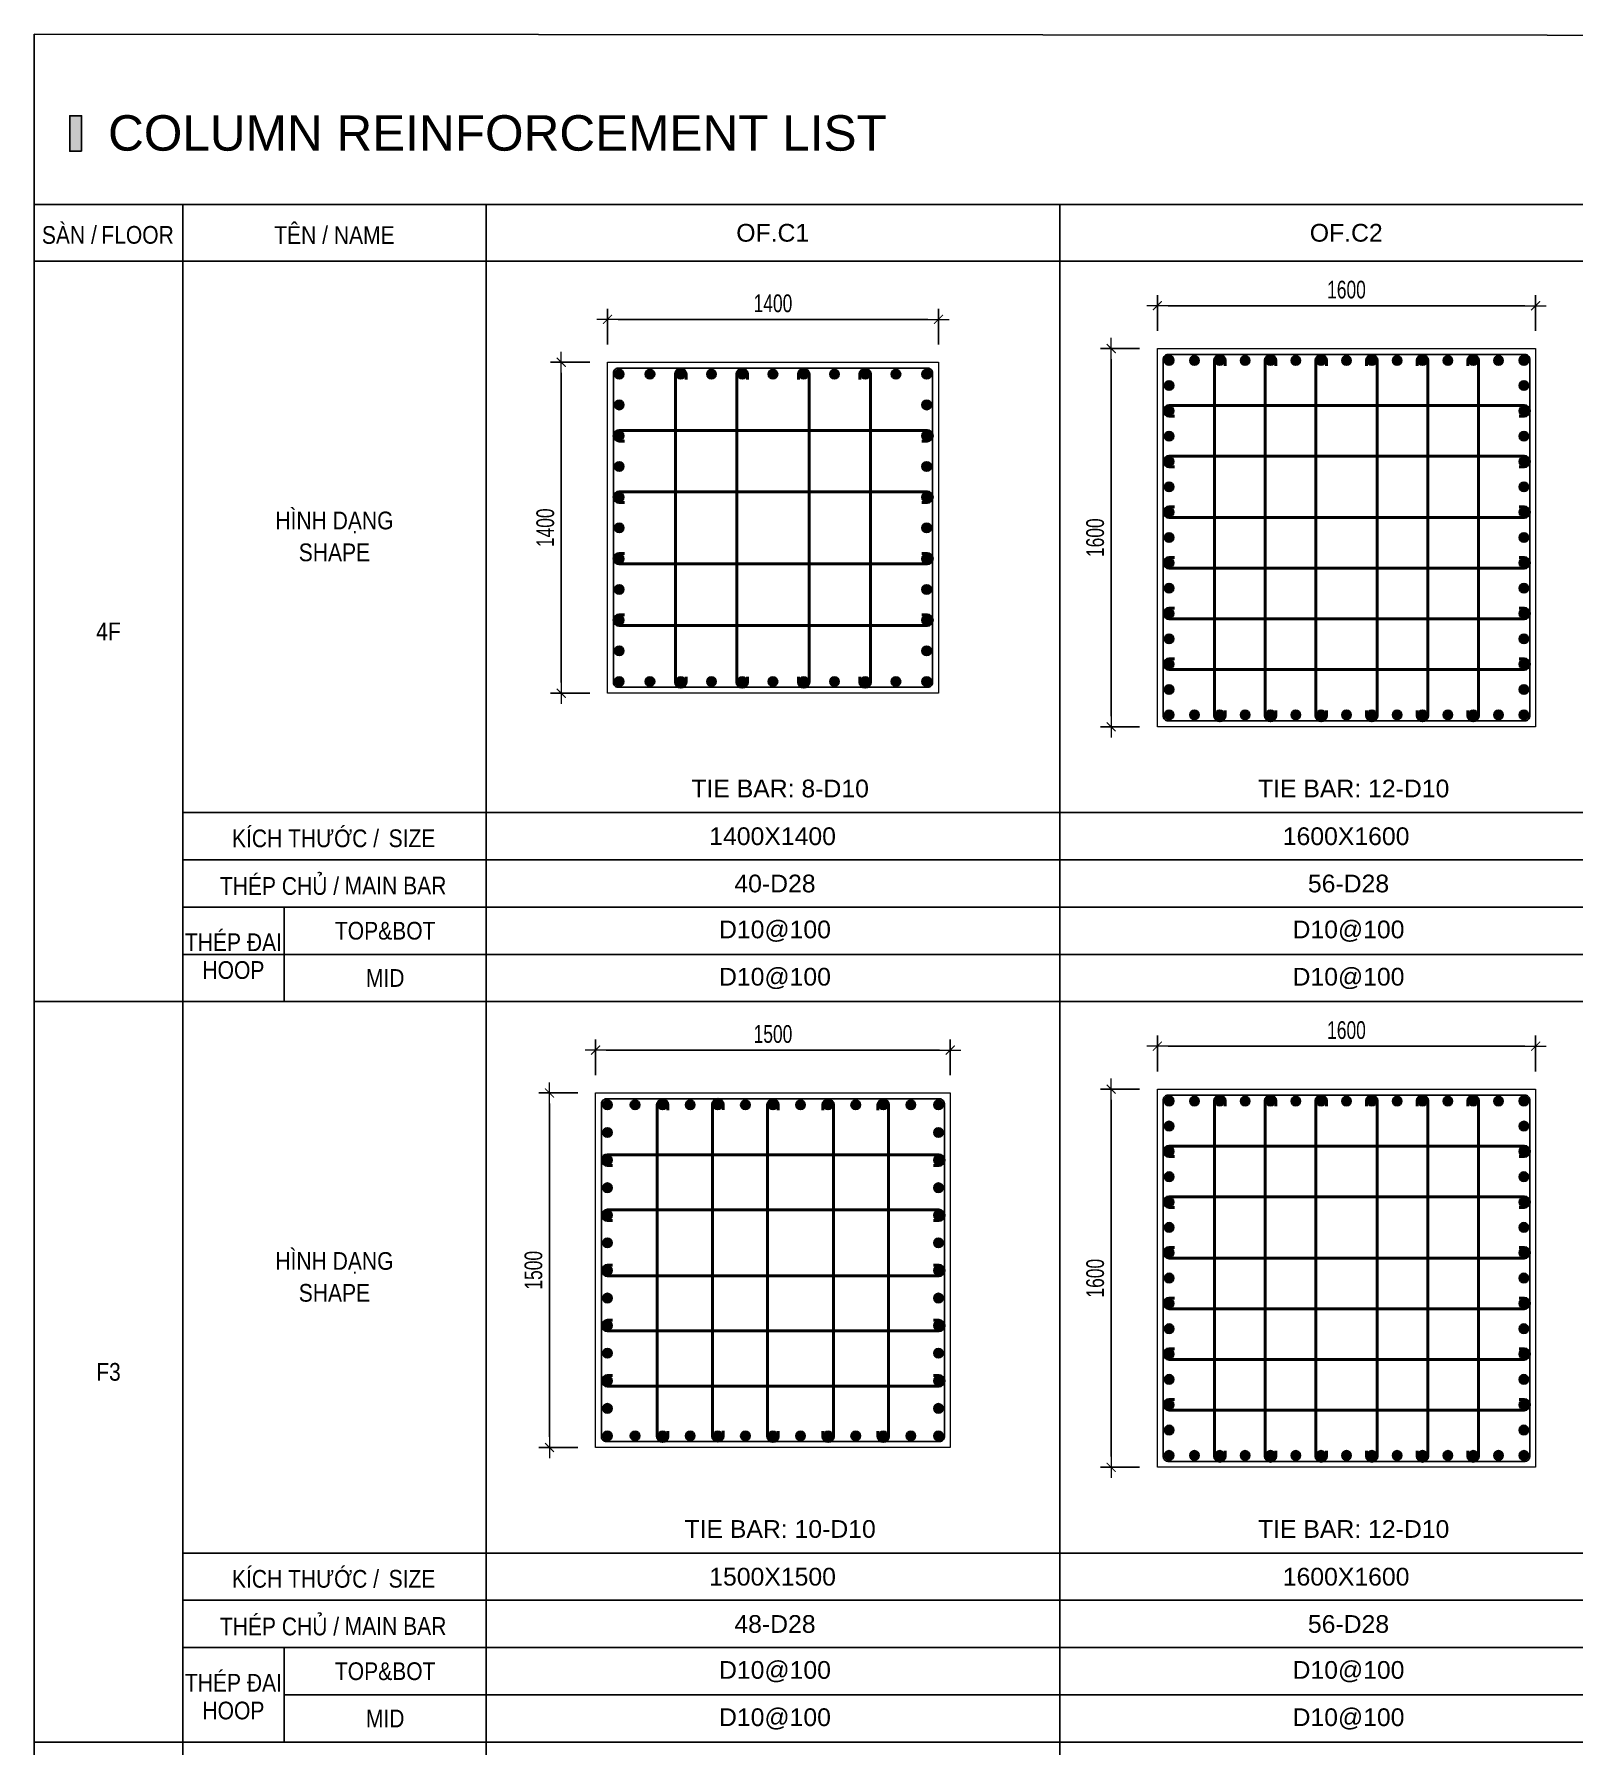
# Model space of a CAD drawing. Header units: millimetres. Extents: x 49323 to 406889, y -6102 to 181761.
# Drawn here: x 303919 to 310431, y 77373 to 84614 of the extents above; entities that cross this region are included whole.
import ezdxf
from ezdxf.enums import TextEntityAlignment as Align

# ---------------------------------------------------------------- set-up
doc = ezdxf.new("R2010")
doc.units = ezdxf.units.MM
doc.linetypes.add('CENTER2', pattern=[1.125, 0.75, -0.125, 0.125, -0.125])
doc.layers.get('Defpoints').update_dxf_attribs({"color": 151, "lineweight": 9})
for name, color, linetype in [('2', 2, 'Continuous'), ('A-ANNO-LEAD', 4, 'Continuous'), ('CEN', 1, 'CENTER2'), ('STL', 3, 'Continuous'), ('TIT1', 3, 'Continuous'), ('TXT', 3, 'Continuous')]:
    doc.layers.add(name, color=color, linetype=linetype)
for name, color, linetype, lineweight in [('NDC_S_CONTINUOUS', 3, 'Continuous', 20), ('NDC_S_DIM', 1, 'Continuous', 15), ('NDC_S_STIRRUP', 4, 'Continuous', 40), ('NDC_S_VN TEXT', 7, 'Continuous', 20)]:
    doc.layers.add(name, color=color, linetype=linetype, lineweight=lineweight)
doc.styles.add('ARIAL', font='arial.ttf', dxfattribs={"width": 0.8})
doc.styles.add('NDC_ARIAL', font='arial.ttf', dxfattribs={"width": 0.85})
doc.styles.add('NDC_DIM', font='', dxfattribs={"width": 0.75})
doc.styles.get('NDC_DIM').set_extended_font_data('Dotum')
doc.dimstyles.new('NDC_dim_30', dxfattribs={"dimscale": 30, "dimtxt": 2.5, "dimasz": 1.5, "dimexe": 1.5, "dimexo": 2.5, "dimgap": 1, "dimtad": 1, "dimdec": 0, "dimzin": 0, "dimdsep": 46, "dimtxsty": 'NDC_DIM', "dimblk": 'DIMMARK', "dimcen": 0.09, "dimdle": 1.2, "dimclrd": 1, "dimclre": 1, "dimclrt": 3, "dimadec": 0, "dimazin": 0, "dimtfac": 1, "dimtdec": 0, "dimtix": 1, "dimtofl": 0, "dimtmove": 0, "dimatfit": 3, "dimfxl": 8, "dimfxlon": 1, "dimtolj": 1, "dimtzin": 0, "dimarcsym": 0})

# ---------------------------------------------------------------- blocks, each defined once
blk = doc.blocks.new('DIMMARK')
at = {"layer": 'NDC_S_DIM', "color": 1}
blk.add_line((-1.5, 0), (1, 0), dxfattribs=at)
at = {"layer": 'NDC_S_DIM', "color": 2, "const_width": 0.1}
blk.add_lwpolyline([(-0.42, -0.42), (0.42, 0.42)], dxfattribs=at)
blk = doc.blocks.new('*D677')
at = {"layer": 'Defpoints', "color": 0, "ltscale": 40, "transparency": 16777216}
for p in [(307744, 83407.6), (306344, 83226), (307744, 83226)]:
    blk.add_point(p, dxfattribs=at)
at = {"layer": 'NDC_S_DIM', "color": 1, "lineweight": -2, "ltscale": 40, "transparency": 16777216}
for p, q in [((306344, 83301), (306344, 83452.6)), ((307744, 83301), (307744, 83452.6)), ((306389, 83407.6), (307699, 83407.6))]:
    blk.add_line(p, q, dxfattribs=at)
at = {"layer": 'NDC_S_DIM', "color": 1, "lineweight": -2, "ltscale": 40, "transparency": 16777216, "xscale": 45, "yscale": 45, "zscale": 45, "rotation": 180}
blk.add_blockref('DIMMARK', (306344, 83407.6), dxfattribs=at)
at = {"layer": 'NDC_S_DIM', "color": 1, "lineweight": -2, "ltscale": 40, "transparency": 16777216, "xscale": 45, "yscale": 45, "zscale": 45}
blk.add_blockref('DIMMARK', (307744, 83407.6), dxfattribs=at)
at = {"layer": 'NDC_S_DIM', "color": 3, "ltscale": 40, "transparency": 16777216, "insert": (307044, 83475.2), "char_height": 75, "attachment_point": 5, "style": 'NDC_DIM'}
blk.add_mtext('\\A1;1400', dxfattribs=at)
blk = doc.blocks.new('*D678')
at = {"layer": 'Defpoints', "color": 0, "ltscale": 40, "transparency": 16777216}
for p in [(306344, 83226), (306148.6, 81826), (306344, 81826)]:
    blk.add_point(p, dxfattribs=at)
at = {"layer": 'NDC_S_DIM', "color": 1, "lineweight": -2, "ltscale": 40, "transparency": 16777216}
for p, q in [((306269, 83226), (306103.6, 83226)), ((306148.6, 83181), (306148.6, 81871)), ((306269, 81826), (306103.6, 81826))]:
    blk.add_line(p, q, dxfattribs=at)
at = {"layer": 'NDC_S_DIM', "color": 1, "lineweight": -2, "ltscale": 40, "transparency": 16777216, "xscale": 45, "yscale": 45, "zscale": 45}
for p, rotation in [((306148.6, 83226), 90), ((306148.6, 81826), 270)]:
    blk.add_blockref('DIMMARK', p, dxfattribs=dict(at, rotation=rotation))
at = {"layer": 'NDC_S_DIM', "color": 3, "ltscale": 40, "transparency": 16777216, "insert": (306081.1, 82526), "char_height": 75, "attachment_point": 5, "rotation": 90, "style": 'NDC_DIM'}
blk.add_mtext('\\A1;1400', dxfattribs=at)
blk = doc.blocks.new('8')
at = {"layer": '2'}
blk.add_hatch(color=256, dxfattribs=at).paths.add_polyline_path([(20, 0, 0.386127), (1.9, 19.9), (-1.9, 19.9, 0.386127), (-20, 0, 1)])
blk.add_circle((0, 0), 20, dxfattribs=at)
blk = doc.blocks.new('5')
at = {"layer": 'CEN', "rotation": 180}
blk.add_blockref('8', (0, 0), dxfattribs=at)
blk = doc.blocks.new('*U679')
at = {"layer": 'STL', "xscale": -1, "rotation": 270}
blk.add_blockref('5', (0, 0), dxfattribs=at)
blk = doc.blocks.new('*U680')
at = {"layer": 'NDC_S_DIM', "color": 0, "linetype": 'ByBlock', "lineweight": -2, "transparency": 16777216}
for p in [(306343.8, 79984.3), (306473.8, 79984.3), (306603.8, 79984.3), (306733.9, 79984.3), (306863.9, 79984.3), (306994, 79984.3), (307124, 79984.3), (307254.1, 79984.3), (307384.1, 79984.3), (307514.2, 79984.3), (307644.2, 79984.3)]:
    blk.add_blockref('*U679', p, dxfattribs=at)
blk = doc.blocks.new('*U681')
at = {"layer": 'STL', "xscale": -1, "rotation": 270}
blk.add_blockref('5', (0, 0), dxfattribs=at)
blk = doc.blocks.new('*U682')
at = {"layer": 'NDC_S_DIM', "color": 0, "linetype": 'ByBlock', "lineweight": -2, "transparency": 16777216}
for p in [(306343.8, 79984.3), (306473.8, 79984.3), (306603.8, 79984.3), (306733.9, 79984.3), (306863.9, 79984.3), (306994, 79984.3), (307124, 79984.3), (307254.1, 79984.3), (307384.1, 79984.3), (307514.2, 79984.3), (307644.2, 79984.3)]:
    blk.add_blockref('*U681', p, dxfattribs=at)
blk = doc.blocks.new('*U683')
at = {"layer": 'STL', "xscale": -1, "rotation": 270}
blk.add_blockref('5', (0, 0), dxfattribs=at)
blk = doc.blocks.new('*U684')
at = {"layer": 'NDC_S_DIM', "color": 0, "linetype": 'ByBlock', "lineweight": -2, "transparency": 16777216}
for p in [(306343.8, 79984.3), (306473.8, 79984.3), (306603.8, 79984.3), (306733.9, 79984.3), (306863.9, 79984.3), (306994, 79984.3), (307124, 79984.3), (307254.1, 79984.3), (307384.1, 79984.3), (307514.2, 79984.3), (307644.2, 79984.3)]:
    blk.add_blockref('*U683', p, dxfattribs=at)
blk = doc.blocks.new('*U685')
at = {"layer": 'STL', "xscale": -1, "rotation": 270}
blk.add_blockref('5', (0, 0), dxfattribs=at)
blk = doc.blocks.new('*U686')
at = {"layer": 'NDC_S_DIM', "color": 0, "linetype": 'ByBlock', "lineweight": -2, "transparency": 16777216}
for p in [(306343.8, 79984.3), (306473.8, 79984.3), (306603.8, 79984.3), (306733.9, 79984.3), (306863.9, 79984.3), (306994, 79984.3), (307124, 79984.3), (307254.1, 79984.3), (307384.1, 79984.3), (307514.2, 79984.3), (307644.2, 79984.3)]:
    blk.add_blockref('*U685', p, dxfattribs=at)
blk = doc.blocks.new('*D742')
at = {"layer": 'Defpoints', "color": 0, "ltscale": 40, "transparency": 16777216}
for p in [(310270.1, 80332.8), (308670.1, 80151.2), (310270.1, 80151.2)]:
    blk.add_point(p, dxfattribs=at)
at = {"layer": 'NDC_S_DIM', "color": 1, "lineweight": -2, "ltscale": 40, "transparency": 16777216}
for p, q in [((308670.1, 80226.2), (308670.1, 80377.8)), ((310270.1, 80226.2), (310270.1, 80377.8)), ((308715.1, 80332.8), (310225.1, 80332.8))]:
    blk.add_line(p, q, dxfattribs=at)
at = {"layer": 'NDC_S_DIM', "color": 1, "lineweight": -2, "ltscale": 40, "transparency": 16777216, "xscale": 45, "yscale": 45, "zscale": 45, "rotation": 180}
blk.add_blockref('DIMMARK', (308670.1, 80332.8), dxfattribs=at)
at = {"layer": 'NDC_S_DIM', "color": 1, "lineweight": -2, "ltscale": 40, "transparency": 16777216, "xscale": 45, "yscale": 45, "zscale": 45}
blk.add_blockref('DIMMARK', (310270.1, 80332.8), dxfattribs=at)
at = {"layer": 'NDC_S_DIM', "color": 3, "ltscale": 40, "transparency": 16777216, "insert": (309470.1, 80400.4), "char_height": 75, "attachment_point": 5, "style": 'NDC_DIM'}
blk.add_mtext('\\A1;1600', dxfattribs=at)
blk = doc.blocks.new('*D743')
at = {"layer": 'Defpoints', "color": 0, "ltscale": 40, "transparency": 16777216}
for p in [(308670.1, 80151.2), (308474.7, 78551.2), (308670.1, 78551.2)]:
    blk.add_point(p, dxfattribs=at)
at = {"layer": 'NDC_S_DIM', "color": 1, "lineweight": -2, "ltscale": 40, "transparency": 16777216}
for p, q in [((308595.1, 80151.2), (308429.7, 80151.2)), ((308474.7, 80106.2), (308474.7, 78596.2)), ((308595.1, 78551.2), (308429.7, 78551.2))]:
    blk.add_line(p, q, dxfattribs=at)
at = {"layer": 'NDC_S_DIM', "color": 1, "lineweight": -2, "ltscale": 40, "transparency": 16777216, "xscale": 45, "yscale": 45, "zscale": 45}
for p, rotation in [((308474.7, 80151.2), 90), ((308474.7, 78551.2), 270)]:
    blk.add_blockref('DIMMARK', p, dxfattribs=dict(at, rotation=rotation))
at = {"layer": 'NDC_S_DIM', "color": 3, "ltscale": 40, "transparency": 16777216, "insert": (308407.2, 79351.2), "char_height": 75, "attachment_point": 5, "rotation": 90, "style": 'NDC_DIM'}
blk.add_mtext('\\A1;1600', dxfattribs=at)
blk = doc.blocks.new('*D752')
at = {"layer": 'Defpoints', "color": 0, "ltscale": 40, "transparency": 16777216}
for p in [(307794, 80316.3), (306294, 80134.8), (307794, 80134.8)]:
    blk.add_point(p, dxfattribs=at)
at = {"layer": 'NDC_S_DIM', "color": 1, "lineweight": -2, "ltscale": 40, "transparency": 16777216}
for p, q in [((306294, 80209.8), (306294, 80361.3)), ((306339, 80316.3), (307749, 80316.3)), ((307794, 80209.8), (307794, 80361.3))]:
    blk.add_line(p, q, dxfattribs=at)
at = {"layer": 'NDC_S_DIM', "color": 1, "lineweight": -2, "ltscale": 40, "transparency": 16777216, "xscale": 45, "yscale": 45, "zscale": 45, "rotation": 180}
blk.add_blockref('DIMMARK', (306294, 80316.3), dxfattribs=at)
at = {"layer": 'NDC_S_DIM', "color": 1, "lineweight": -2, "ltscale": 40, "transparency": 16777216, "xscale": 45, "yscale": 45, "zscale": 45}
blk.add_blockref('DIMMARK', (307794, 80316.3), dxfattribs=at)
at = {"layer": 'NDC_S_DIM', "color": 3, "ltscale": 40, "transparency": 16777216, "insert": (307044, 80383.9), "char_height": 75, "attachment_point": 5, "style": 'NDC_DIM'}
blk.add_mtext('\\A1;1500', dxfattribs=at)
blk = doc.blocks.new('*D753')
at = {"layer": 'Defpoints', "color": 0, "ltscale": 40, "transparency": 16777216}
for p in [(306294, 80134.8), (306098.6, 78634.8), (306294, 78634.8)]:
    blk.add_point(p, dxfattribs=at)
at = {"layer": 'NDC_S_DIM', "color": 1, "lineweight": -2, "ltscale": 40, "transparency": 16777216}
for p, q in [((306219, 80134.8), (306053.6, 80134.8)), ((306098.6, 80089.8), (306098.6, 78679.8)), ((306219, 78634.8), (306053.6, 78634.8))]:
    blk.add_line(p, q, dxfattribs=at)
at = {"layer": 'NDC_S_DIM', "color": 1, "lineweight": -2, "ltscale": 40, "transparency": 16777216, "xscale": 45, "yscale": 45, "zscale": 45}
for p, rotation in [((306098.6, 80134.8), 90), ((306098.6, 78634.8), 270)]:
    blk.add_blockref('DIMMARK', p, dxfattribs=dict(at, rotation=rotation))
at = {"layer": 'NDC_S_DIM', "color": 3, "ltscale": 40, "transparency": 16777216, "insert": (306031.1, 79384.8), "char_height": 75, "attachment_point": 5, "rotation": 90, "style": 'NDC_DIM'}
blk.add_mtext('\\A1;1500', dxfattribs=at)
blk = doc.blocks.new('*U748')
at = {"layer": 'STL', "xscale": -1, "rotation": 270}
blk.add_blockref('5', (0, 0), dxfattribs=at)
blk = doc.blocks.new('*U749')
at = {"layer": 'NDC_S_DIM', "color": 0, "linetype": 'ByBlock', "lineweight": -2, "transparency": 16777216}
for p in [(306243.8, 76813.8), (306360.5, 76813.8), (306477.2, 76813.8), (306593.9, 76813.8), (306710.6, 76813.8), (306827.3, 76813.8), (306944, 76813.8), (307060.7, 76813.8), (307177.4, 76813.8), (307294.1, 76813.8), (307410.8, 76813.8), (307527.5, 76813.8), (307644.2, 76813.8)]:
    blk.add_blockref('*U748', p, dxfattribs=at)
blk = doc.blocks.new('*U750')
at = {"layer": 'STL', "xscale": -1, "rotation": 270}
blk.add_blockref('5', (0, 0), dxfattribs=at)
blk = doc.blocks.new('*U751')
at = {"layer": 'NDC_S_DIM', "color": 0, "linetype": 'ByBlock', "lineweight": -2, "transparency": 16777216}
for p in [(306243.8, 76813.8), (306360.5, 76813.8), (306477.2, 76813.8), (306593.9, 76813.8), (306710.6, 76813.8), (306827.3, 76813.8), (306944, 76813.8), (307060.7, 76813.8), (307177.4, 76813.8), (307294.1, 76813.8), (307410.8, 76813.8), (307527.5, 76813.8), (307644.2, 76813.8)]:
    blk.add_blockref('*U750', p, dxfattribs=at)
blk = doc.blocks.new('*U744')
at = {"layer": 'STL', "xscale": -1, "rotation": 270}
blk.add_blockref('5', (0, 0), dxfattribs=at)
blk = doc.blocks.new('*U745')
at = {"layer": 'NDC_S_DIM', "color": 0, "linetype": 'ByBlock', "lineweight": -2, "transparency": 16777216}
for p in [(306243.8, 76813.8), (306360.5, 76813.8), (306477.2, 76813.8), (306593.9, 76813.8), (306710.6, 76813.8), (306827.3, 76813.8), (306944, 76813.8), (307060.7, 76813.8), (307177.4, 76813.8), (307294.1, 76813.8), (307410.8, 76813.8), (307527.5, 76813.8), (307644.2, 76813.8)]:
    blk.add_blockref('*U744', p, dxfattribs=at)
blk = doc.blocks.new('*U746')
at = {"layer": 'STL', "xscale": -1, "rotation": 270}
blk.add_blockref('5', (0, 0), dxfattribs=at)
blk = doc.blocks.new('*U747')
at = {"layer": 'NDC_S_DIM', "color": 0, "linetype": 'ByBlock', "lineweight": -2, "transparency": 16777216}
for p in [(306243.8, 76813.8), (306360.5, 76813.8), (306477.2, 76813.8), (306593.9, 76813.8), (306710.6, 76813.8), (306827.3, 76813.8), (306944, 76813.8), (307060.7, 76813.8), (307177.4, 76813.8), (307294.1, 76813.8), (307410.8, 76813.8), (307527.5, 76813.8), (307644.2, 76813.8)]:
    blk.add_blockref('*U746', p, dxfattribs=at)
blk = doc.blocks.new('*U758')
at = {"layer": 'STL', "xscale": -1, "rotation": 270}
blk.add_blockref('5', (0, 0), dxfattribs=at)
blk = doc.blocks.new('*U759')
at = {"layer": 'NDC_S_DIM', "color": 0, "linetype": 'ByBlock', "lineweight": -2, "transparency": 16777216}
for p in [(308769.8, 80184.3), (308877, 80184.3), (308984.2, 80184.3), (309091.4, 80184.3), (309198.6, 80184.3), (309305.7, 80184.3), (309412.9, 80184.3), (309520.1, 80184.3), (309627.3, 80184.3), (309734.4, 80184.3), (309841.6, 80184.3), (309948.8, 80184.3), (310056, 80184.3), (310163.1, 80184.3), (310270.3, 80184.3)]:
    blk.add_blockref('*U758', p, dxfattribs=at)
blk = doc.blocks.new('*U760')
at = {"layer": 'STL', "xscale": -1, "rotation": 270}
blk.add_blockref('5', (0, 0), dxfattribs=at)
blk = doc.blocks.new('*U761')
at = {"layer": 'NDC_S_DIM', "color": 0, "linetype": 'ByBlock', "lineweight": -2, "transparency": 16777216}
for p in [(308769.8, 80184.3), (308877, 80184.3), (308984.2, 80184.3), (309091.4, 80184.3), (309198.6, 80184.3), (309305.7, 80184.3), (309412.9, 80184.3), (309520.1, 80184.3), (309627.3, 80184.3), (309734.4, 80184.3), (309841.6, 80184.3), (309948.8, 80184.3), (310056, 80184.3), (310163.1, 80184.3), (310270.3, 80184.3)]:
    blk.add_blockref('*U760', p, dxfattribs=at)
blk = doc.blocks.new('*U762')
at = {"layer": 'STL', "xscale": -1, "rotation": 270}
blk.add_blockref('5', (0, 0), dxfattribs=at)
blk = doc.blocks.new('*U763')
at = {"layer": 'NDC_S_DIM', "color": 0, "linetype": 'ByBlock', "lineweight": -2, "transparency": 16777216}
for p in [(308769.8, 80184.3), (308877, 80184.3), (308984.2, 80184.3), (309091.4, 80184.3), (309198.6, 80184.3), (309305.7, 80184.3), (309412.9, 80184.3), (309520.1, 80184.3), (309627.3, 80184.3), (309734.4, 80184.3), (309841.6, 80184.3), (309948.8, 80184.3), (310056, 80184.3), (310163.1, 80184.3), (310270.3, 80184.3)]:
    blk.add_blockref('*U762', p, dxfattribs=at)
blk = doc.blocks.new('*U764')
at = {"layer": 'STL', "xscale": -1, "rotation": 270}
blk.add_blockref('5', (0, 0), dxfattribs=at)
blk = doc.blocks.new('*U765')
at = {"layer": 'NDC_S_DIM', "color": 0, "linetype": 'ByBlock', "lineweight": -2, "transparency": 16777216}
for p in [(308769.8, 80184.3), (308877, 80184.3), (308984.2, 80184.3), (309091.4, 80184.3), (309198.6, 80184.3), (309305.7, 80184.3), (309412.9, 80184.3), (309520.1, 80184.3), (309627.3, 80184.3), (309734.4, 80184.3), (309841.6, 80184.3), (309948.8, 80184.3), (310056, 80184.3), (310163.1, 80184.3), (310270.3, 80184.3)]:
    blk.add_blockref('*U764', p, dxfattribs=at)
blk = doc.blocks.new('*D774')
at = {"layer": 'Defpoints', "color": 0, "ltscale": 40, "transparency": 16777216}
for p in [(310270.1, 83465.5), (308670.1, 83284), (310270.1, 83284)]:
    blk.add_point(p, dxfattribs=at)
at = {"layer": 'NDC_S_DIM', "color": 1, "lineweight": -2, "ltscale": 40, "transparency": 16777216}
for p, q in [((308670.1, 83359), (308670.1, 83510.5)), ((310270.1, 83359), (310270.1, 83510.5)), ((308715.1, 83465.5), (310225.1, 83465.5))]:
    blk.add_line(p, q, dxfattribs=at)
at = {"layer": 'NDC_S_DIM', "color": 1, "lineweight": -2, "ltscale": 40, "transparency": 16777216, "xscale": 45, "yscale": 45, "zscale": 45, "rotation": 180}
blk.add_blockref('DIMMARK', (308670.1, 83465.5), dxfattribs=at)
at = {"layer": 'NDC_S_DIM', "color": 1, "lineweight": -2, "ltscale": 40, "transparency": 16777216, "xscale": 45, "yscale": 45, "zscale": 45}
blk.add_blockref('DIMMARK', (310270.1, 83465.5), dxfattribs=at)
at = {"layer": 'NDC_S_DIM', "color": 3, "ltscale": 40, "transparency": 16777216, "insert": (309470.1, 83533.1), "char_height": 75, "attachment_point": 5, "style": 'NDC_DIM'}
blk.add_mtext('\\A1;1600', dxfattribs=at)
blk = doc.blocks.new('*D775')
at = {"layer": 'Defpoints', "color": 0, "ltscale": 40, "transparency": 16777216}
for p in [(308670.1, 83284), (308474.7, 81684), (308670.1, 81684)]:
    blk.add_point(p, dxfattribs=at)
at = {"layer": 'NDC_S_DIM', "color": 1, "lineweight": -2, "ltscale": 40, "transparency": 16777216}
for p, q in [((308595.1, 83284), (308429.7, 83284)), ((308474.7, 83239), (308474.7, 81729)), ((308595.1, 81684), (308429.7, 81684))]:
    blk.add_line(p, q, dxfattribs=at)
at = {"layer": 'NDC_S_DIM', "color": 1, "lineweight": -2, "ltscale": 40, "transparency": 16777216, "xscale": 45, "yscale": 45, "zscale": 45}
for p, rotation in [((308474.7, 83284), 90), ((308474.7, 81684), 270)]:
    blk.add_blockref('DIMMARK', p, dxfattribs=dict(at, rotation=rotation))
at = {"layer": 'NDC_S_DIM', "color": 3, "ltscale": 40, "transparency": 16777216, "insert": (308407.2, 82484), "char_height": 75, "attachment_point": 5, "rotation": 90, "style": 'NDC_DIM'}
blk.add_mtext('\\A1;1600', dxfattribs=at)
blk = doc.blocks.new('*U772')
at = {"layer": 'STL', "xscale": -1, "rotation": 270}
blk.add_blockref('5', (0, 0), dxfattribs=at)
blk = doc.blocks.new('*U773')
at = {"layer": 'NDC_S_DIM', "color": 0, "linetype": 'ByBlock', "lineweight": -2, "transparency": 16777216}
for p in [(308769.8, 80184.3), (308877, 80184.3), (308984.2, 80184.3), (309091.4, 80184.3), (309198.6, 80184.3), (309305.7, 80184.3), (309412.9, 80184.3), (309520.1, 80184.3), (309627.3, 80184.3), (309734.4, 80184.3), (309841.6, 80184.3), (309948.8, 80184.3), (310056, 80184.3), (310163.1, 80184.3), (310270.3, 80184.3)]:
    blk.add_blockref('*U772', p, dxfattribs=at)
blk = doc.blocks.new('*U766')
at = {"layer": 'STL', "xscale": -1, "rotation": 270}
blk.add_blockref('5', (0, 0), dxfattribs=at)
blk = doc.blocks.new('*U767')
at = {"layer": 'NDC_S_DIM', "color": 0, "linetype": 'ByBlock', "lineweight": -2, "transparency": 16777216}
for p in [(308769.8, 80184.3), (308877, 80184.3), (308984.2, 80184.3), (309091.4, 80184.3), (309198.6, 80184.3), (309305.7, 80184.3), (309412.9, 80184.3), (309520.1, 80184.3), (309627.3, 80184.3), (309734.4, 80184.3), (309841.6, 80184.3), (309948.8, 80184.3), (310056, 80184.3), (310163.1, 80184.3), (310270.3, 80184.3)]:
    blk.add_blockref('*U766', p, dxfattribs=at)
blk = doc.blocks.new('*U768')
at = {"layer": 'STL', "xscale": -1, "rotation": 270}
blk.add_blockref('5', (0, 0), dxfattribs=at)
blk = doc.blocks.new('*U769')
at = {"layer": 'NDC_S_DIM', "color": 0, "linetype": 'ByBlock', "lineweight": -2, "transparency": 16777216}
for p in [(308769.8, 80184.3), (308877, 80184.3), (308984.2, 80184.3), (309091.4, 80184.3), (309198.6, 80184.3), (309305.7, 80184.3), (309412.9, 80184.3), (309520.1, 80184.3), (309627.3, 80184.3), (309734.4, 80184.3), (309841.6, 80184.3), (309948.8, 80184.3), (310056, 80184.3), (310163.1, 80184.3), (310270.3, 80184.3)]:
    blk.add_blockref('*U768', p, dxfattribs=at)
blk = doc.blocks.new('*U770')
at = {"layer": 'STL', "xscale": -1, "rotation": 270}
blk.add_blockref('5', (0, 0), dxfattribs=at)
blk = doc.blocks.new('*U771')
at = {"layer": 'NDC_S_DIM', "color": 0, "linetype": 'ByBlock', "lineweight": -2, "transparency": 16777216}
for p in [(308769.8, 80184.3), (308877, 80184.3), (308984.2, 80184.3), (309091.4, 80184.3), (309198.6, 80184.3), (309305.7, 80184.3), (309412.9, 80184.3), (309520.1, 80184.3), (309627.3, 80184.3), (309734.4, 80184.3), (309841.6, 80184.3), (309948.8, 80184.3), (310056, 80184.3), (310163.1, 80184.3), (310270.3, 80184.3)]:
    blk.add_blockref('*U770', p, dxfattribs=at)

msp = doc.modelspace()

# ---------------------------------------------------------------- hatches: boundary and pattern name
at = {"layer": 'TXT'}
msp.add_hatch(color=7, dxfattribs=at).paths.add_polyline_path([(304119.1, 84119), (304119.1, 84269), (304069.1, 84269), (304069.1, 84119)])

# ---------------------------------------------------------------- linework, layer by layer
at = {"layer": 'A-ANNO-LEAD'}
msp.add_lwpolyline([(303919.1, 67994), (325254.1, 67980.8), (325254.1, 84600.8), (303919.1, 84614)], close=True, dxfattribs=at)
at = {"layer": 'NDC_S_CONTINUOUS', "ltscale": 70}
for points in [[(310270.1, 83284), (310270.1, 81684), (308670.1, 81684), (308670.1, 83284), (310270.1, 83284)], [(307744, 83226), (307744, 81826), (306344, 81826), (306344, 83226), (307744, 83226)], [(307794, 80134.8), (307794, 78634.8), (306294, 78634.8), (306294, 80134.8), (307794, 80134.8)], [(310270.1, 80151.2), (310270.1, 78551.2), (308670.1, 78551.2), (308670.1, 80151.2), (310270.1, 80151.2)]]:
    msp.add_lwpolyline(points, dxfattribs=at)
at = {"layer": 'NDC_S_STIRRUP', "lineweight": -2, "ltscale": 1000}
for points in [[(307719, 83181), (307719, 81871, -0.414214), (307699, 81851), (306389, 81851, -0.414214), (306369, 81871), (306369, 83181, -0.414214), (306389, 83201), (307699, 83201, -0.414214)], [(310245.1, 83239), (310245.1, 81729, -0.414214), (310225.1, 81709), (308715.1, 81709, -0.414214), (308695.1, 81729), (308695.1, 83239, -0.414214), (308715.1, 83259), (310225.1, 83259, -0.414214)], [(307769, 80089.8), (307769, 78679.8, -0.414214), (307749, 78659.8), (306339, 78659.8, -0.414214), (306319, 78679.8), (306319, 80089.8, -0.414214), (306339, 80109.8), (307749, 80109.8, -0.414214)], [(310245.1, 80106.2), (310245.1, 78596.2, -0.414214), (310225.1, 78576.2), (308715.1, 78576.2, -0.414214), (308695.1, 78596.2), (308695.1, 80106.2, -0.414214), (308715.1, 80126.2), (310225.1, 80126.2, -0.414214)]]:
    msp.add_lwpolyline(points, format="xyb", close=True, dxfattribs=at)
at = {"layer": 'NDC_S_STIRRUP'}
for points in [[(306676.4, 81895.7), (306676.4, 81873.5, -1), (306631.3, 81873.5), (306631.3, 83175.5, -1), (306676.4, 83175.5), (306676.4, 83153.4)], [(306936.5, 81895.7), (306936.5, 81873.5, -1), (306891.4, 81873.5), (306891.4, 83175.5, -1), (306936.5, 83175.5), (306936.5, 83153.4)], [(307151.5, 81895.7), (307151.5, 81873.5, 1), (307196.5, 81873.5), (307196.5, 83175.5, 1), (307151.5, 83175.5), (307151.5, 83153.4)], [(307411.6, 81895.7), (307411.6, 81873.5, 1), (307456.6, 81873.5), (307456.6, 83175.5, 1), (307411.6, 83175.5), (307411.6, 83153.4)], [(308956.7, 81753.6), (308956.7, 81731.4, -1), (308911.7, 81731.4), (308911.7, 83233.5, -1), (308956.7, 83233.5), (308956.7, 83211.3)], [(309171.1, 81753.6), (309171.1, 81731.4, -1), (309126, 81731.4), (309126, 83233.5, -1), (309171.1, 83233.5), (309171.1, 83211.3)], [(309385.4, 81753.6), (309385.4, 81731.4, -1), (309340.4, 81731.4), (309340.4, 83233.5, -1), (309385.4, 83233.5), (309385.4, 83211.3)], [(309554.7, 81753.6), (309554.7, 81731.4, 1), (309599.8, 81731.4), (309599.8, 83233.5, 1), (309554.7, 83233.5), (309554.7, 83211.3)], [(309769.1, 81753.6), (309769.1, 81731.4, 1), (309814.1, 81731.4), (309814.1, 83233.5, 1), (309769.1, 83233.5), (309769.1, 83211.3)], [(309983.5, 81753.6), (309983.5, 81731.4, 1), (310028.5, 81731.4), (310028.5, 83233.5, 1), (309983.5, 83233.5), (309983.5, 83211.3)], [(308742, 82998.1), (308719.8, 82998.1, -1), (308719.8, 83043.1), (310221.9, 83043.1, -1), (310221.9, 82998.1), (310199.8, 82998.1)], [(306415.9, 82892.9), (306393.8, 82892.9, -1), (306393.8, 82938), (307695.8, 82938, -1), (307695.8, 82892.9), (307673.7, 82892.9)], [(308742, 82783.7), (308719.8, 82783.7, -1), (308719.8, 82828.7), (310221.9, 82828.7, -1), (310221.9, 82783.7), (310199.8, 82783.7)], [(306415.9, 82632.8), (306393.8, 82632.8, -1), (306393.8, 82677.9), (307695.8, 82677.9, -1), (307695.8, 82632.8), (307673.7, 82632.8)], [(308742, 82614.4), (308719.8, 82614.4, 1), (308719.8, 82569.3), (310221.9, 82569.3, 1), (310221.9, 82614.4), (310199.8, 82614.4)], [(306415.9, 82417.8), (306393.8, 82417.8, 1), (306393.8, 82372.8), (307695.8, 82372.8, 1), (307695.8, 82417.8), (307673.7, 82417.8)], [(308742, 82400), (308719.8, 82400, 1), (308719.8, 82355), (310221.9, 82355, 1), (310221.9, 82400), (310199.8, 82400)], [(308742, 82185.7), (308719.8, 82185.7, 1), (308719.8, 82140.6), (310221.9, 82140.6, 1), (310221.9, 82185.7), (310199.8, 82185.7)], [(306415.9, 82157.7), (306393.8, 82157.7, 1), (306393.8, 82112.7), (307695.8, 82112.7, 1), (307695.8, 82157.7), (307673.7, 82157.7)], [(308742, 81971.3), (308719.8, 81971.3, 1), (308719.8, 81926.3), (310221.9, 81926.3, 1), (310221.9, 81971.3), (310199.8, 81971.3)], [(306599.7, 78704.4), (306599.7, 78682.3, -1), (306554.7, 78682.3), (306554.7, 80084.3, -1), (306599.7, 80084.3), (306599.7, 80062.1)], [(306833.1, 78705.9), (306833.1, 78683.7, -1), (306788.1, 78683.7), (306788.1, 80085.7, -1), (306833.1, 80085.7), (306833.1, 80063.6)], [(307066.5, 78704.4), (307066.5, 78682.3, -1), (307021.5, 78682.3), (307021.5, 80084.3, -1), (307066.5, 80084.3), (307066.5, 80062.1)], [(307254.9, 78704.4), (307254.9, 78682.3, 1), (307299.9, 78682.3), (307299.9, 80084.3, 1), (307254.9, 80084.3), (307254.9, 80062.1)], [(307488.3, 78704.4), (307488.3, 78682.3, 1), (307533.3, 78682.3), (307533.3, 80084.3, 1), (307488.3, 80084.3), (307488.3, 80062.1)], [(308956.7, 78620.9), (308956.7, 78598.7, -1), (308911.7, 78598.7), (308911.7, 80100.8, -1), (308956.7, 80100.8), (308956.7, 80078.6)], [(309171.1, 78620.9), (309171.1, 78598.7, -1), (309126, 78598.7), (309126, 80100.8, -1), (309171.1, 80100.8), (309171.1, 80078.6)], [(309385.4, 78620.9), (309385.4, 78598.7, -1), (309340.4, 78598.7), (309340.4, 80100.8, -1), (309385.4, 80100.8), (309385.4, 80078.6)], [(309554.7, 78620.9), (309554.7, 78598.7, 1), (309599.8, 78598.7), (309599.8, 80100.8, 1), (309554.7, 80100.8), (309554.7, 80078.6)], [(309769.1, 78620.9), (309769.1, 78598.7, 1), (309814.1, 78598.7), (309814.1, 80100.8, 1), (309769.1, 80100.8), (309769.1, 80078.6)], [(309983.5, 78620.9), (309983.5, 78598.7, 1), (310028.5, 78598.7), (310028.5, 80100.8, 1), (309983.5, 80100.8), (309983.5, 80078.6)], [(306365.9, 79828.3), (306343.8, 79828.3, -1), (306343.8, 79873.4), (307745.8, 79873.4, -1), (307745.8, 79828.3), (307723.7, 79828.3)], [(308742, 79865.4), (308719.8, 79865.4, -1), (308719.8, 79910.4), (310221.9, 79910.4, -1), (310221.9, 79865.4), (310199.8, 79865.4)], [(308742, 79651), (308719.8, 79651, -1), (308719.8, 79696), (310221.9, 79696, -1), (310221.9, 79651), (310199.8, 79651)], [(306365.9, 79594.9), (306343.8, 79594.9, -1), (306343.8, 79639.9), (307745.8, 79639.9, -1), (307745.8, 79594.9), (307723.7, 79594.9)], [(308742, 79481.7), (308719.8, 79481.7, 1), (308719.8, 79436.6), (310221.9, 79436.6, 1), (310221.9, 79481.7), (310199.8, 79481.7)], [(306365.9, 79406.5), (306343.8, 79406.5, 1), (306343.8, 79361.5), (307745.8, 79361.5, 1), (307745.8, 79406.5), (307723.7, 79406.5)], [(308742, 79267.3), (308719.8, 79267.3, 1), (308719.8, 79222.3), (310221.9, 79222.3, 1), (310221.9, 79267.3), (310199.8, 79267.3)], [(306365.9, 79173.1), (306343.8, 79173.1, 1), (306343.8, 79128.1), (307745.8, 79128.1, 1), (307745.8, 79173.1), (307723.7, 79173.1)], [(308742, 79053), (308719.8, 79053, 1), (308719.8, 79007.9), (310221.9, 79007.9, 1), (310221.9, 79053), (310199.8, 79053)], [(306365.9, 78939.7), (306343.8, 78939.7, 1), (306343.8, 78894.7), (307745.8, 78894.7, 1), (307745.8, 78939.7), (307723.7, 78939.7)], [(308742, 78838.6), (308719.8, 78838.6, 1), (308719.8, 78793.6), (310221.9, 78793.6, 1), (310221.9, 78838.6), (310199.8, 78838.6)]]:
    msp.add_lwpolyline(points, format="xyb", dxfattribs=at)
at = {"layer": 'TIT1', "color": 2}
msp.add_line((303919.1, 83894), (325254.1, 83894), dxfattribs=at)
at = {"layer": 'TIT1'}
for p, q in [((304547, 83894), (304547, 67994)), ((305830.9, 67994), (305830.9, 83894)), ((308257, 83894), (308257, 67994)), ((303919.1, 83654), (325254.1, 83654)), ((325254.1, 80521.3), (303919.1, 80521.3)), ((325254.1, 77388.6), (303919.1, 77388.6))]:
    msp.add_line(p, q, dxfattribs=at)
at = {"layer": 'TIT1', "color": 8}
for p, q in [((325254.1, 81321.3), (304547, 81321.3)), ((325254.1, 81121.3), (304547, 81121.3)), ((325254.1, 80921.3), (304547, 80921.3)), ((304976.2, 80521.3), (304976.2, 80921.3)), ((325254.1, 80721.3), (304547, 80721.3)), ((325254.1, 78188.6), (304547, 78188.6)), ((325254.1, 77988.6), (304547, 77988.6)), ((325254.1, 77788.6), (304547, 77788.6)), ((304976.2, 77388.6), (304976.2, 77788.6)), ((325254.1, 77588.6), (304976.2, 77588.6))]:
    msp.add_line(p, q, dxfattribs=at)
at = {"layer": 'TXT', "color": 7}
msp.add_lwpolyline([(304119.1, 84119), (304119.1, 84269), (304069.1, 84269), (304069.1, 84119)], close=True, dxfattribs=at)
msp.add_lwpolyline([(304119.1, 84119), (304119.1, 84269), (304069.1, 84269), (304069.1, 84119)], close=True, dxfattribs=at)

# ---------------------------------------------------------------- block references
at = {"layer": 'NDC_S_DIM', "xscale": -1}
for name, p, rotation in [('*U769', (228535.6, -227035.4), 270), ('*U771', (230036.1, -227035.4), 270), ('*U767', (-50, 161918.7), 180), ('*U763', (228535.6, -230168.1), 270), ('*U765', (230036.1, -230168.1), 270), ('*U761', (-50, 158786), 180)]:
    msp.add_blockref(name, p, dxfattribs=dict(at, rotation=rotation))
at = {"layer": 'NDC_S_DIM'}
for name, p in [('*U773', (-50, 3049.2)), ('*U680', (50, 3191.3)), ('*U682', (50, 1890.8)), ('*U749', (100, 3270.4)), ('*U759', (-50, -83.5)), ('*U751', (100, 1870))]:
    msp.add_blockref(name, p, dxfattribs=at)
at = {"layer": 'NDC_S_DIM', "rotation": 90}
for name, p in [('*U684', (386378, -224468.7)), ('*U686', (387678.5, -224468.7)), ('*U745', (383157.6, -227560)), ('*U747', (384558, -227560))]:
    msp.add_blockref(name, p, dxfattribs=at)

# ---------------------------------------------------------------- texts
at = {"layer": 'NDC_S_VN TEXT', "style": 'NDC_ARIAL', "width": 0.85}
for s, p in [('SÀN /', (304067.7, 83774)), ('HÌNH DẠNG', (305189, 82558.3)), ('KÍCH THƯỚC /', (305066.6, 81221.3)), ('THÉP CHỦ /', (304956.5, 81021.3)), ('THÉP ĐAI', (304761.7, 80782.3)), ('HÌNH DẠNG', (305189, 79425.6)), ('KÍCH THƯỚC /', (305066.6, 78088.6)), ('THÉP CHỦ /', (304956.5, 77888.6)), ('THÉP ĐAI', (304761.7, 77649.6))]:
    msp.add_text(s, height=75, dxfattribs=at).set_placement(p, align=Align.MIDDLE)
at = {"layer": 'TIT1', "style": 'NDC_ARIAL', "width": 0.85}
for s, p in [('FLOOR', (304356.2, 83765.2)), ('TÊN / NAME', (305189, 83774)), ('SHAPE', (305189, 82422)), ('4F', (304233.1, 82087.6)), ('SIZE', (305517.1, 81212.4)), ('MAIN BAR', (305447.4, 81012.4)), ('TOP&BOT', (305403.6, 80821.3)), ('HOOP', (304761.7, 80655)), ('MID', (305403.6, 80621.3)), ('SHAPE', (305189, 79289.3)), ('F3', (304233.1, 78954.9)), ('SIZE', (305517.1, 78079.7)), ('MAIN BAR', (305447.4, 77879.7)), ('TOP&BOT', (305403.6, 77688.6)), ('HOOP', (304761.7, 77522.3)), ('MID', (305403.6, 77488.6))]:
    msp.add_text(s, height=75, dxfattribs=at).set_placement(p, align=Align.MIDDLE)
at = {"layer": 'TIT1', "color": 2, "style": 'NDC_ARIAL'}
for s, p in [('OF.C1', (307043, 83774)), ('OF.C2', (309469.1, 83774))]:
    msp.add_text(s, height=75, dxfattribs=at).set_placement(p, align=Align.MIDDLE)
at = {"layer": 'TIT1', "style": 'NDC_ARIAL'}
for s, p in [('TIE BAR: 8-D10', (307074.3, 81423)), ('TIE BAR: 12-D10', (309500.4, 81423)), ('1400X1400', (307042.4, 81221.1)), ('1600X1600', (309468.5, 81221.1)), ('40-D28', (307052.5, 81021.1)), ('56-D28', (309478.6, 81021.1)), ('D10@100', (307052.5, 80821.1)), ('D10@100', (309478.6, 80821.1)), ('D10@100', (307052.5, 80621.1)), ('D10@100', (309478.6, 80621.1)), ('TIE BAR: 10-D10', (307074.3, 78290.3)), ('TIE BAR: 12-D10', (309500.4, 78290.3)), ('1500X1500', (307042.4, 78088.4)), ('1600X1600', (309468.5, 78088.4)), ('48-D28', (307052.5, 77888.4)), ('56-D28', (309478.6, 77888.4)), ('D10@100', (307052.5, 77688.4)), ('D10@100', (309478.6, 77688.4)), ('D10@100', (307052.5, 77488.4)), ('D10@100', (309478.6, 77488.4))]:
    msp.add_text(s, height=75, dxfattribs=at).set_placement(p, align=Align.MIDDLE)
at = {"layer": 'TXT', "color": 3, "style": 'ARIAL'}
msp.add_text('COLUMN REINFORCEMENT LIST', height=150, dxfattribs=at).set_placement((304231.3, 84121.3))

# ---------------------------------------------------------------- dimensions: what is measured, and where the dimension line sits
at = {"layer": 'NDC_S_DIM', "ltscale": 40}
for base, p1, p2, picture, middle in [((310270.1, 83465.5), (308670.1, 83284), (310270.1, 83284), '*D774', (309470.1, 83533.1)), ((307744, 83407.6), (306344, 83226), (307744, 83226), '*D677', (307044, 83475.2)), ((310270.1, 80332.8), (308670.1, 80151.2), (310270.1, 80151.2), '*D742', (309470.1, 80400.4)), ((307794, 80316.3), (306294, 80134.8), (307794, 80134.8), '*D752', (307044, 80383.9))]:
    dim = msp.add_linear_dim(base=base, p1=p1, p2=p2, dimstyle='NDC_dim_30', dxfattribs=at)
    dim.commit()
    dim.dimension.update_dxf_attribs({"geometry": picture, "text_midpoint": middle})
for base, p1, p2, picture, middle in [((306148.6, 81826), (306344, 83226), (306344, 81826), '*D678', (306081.1, 82526)), ((308474.7, 81684), (308670.1, 83284), (308670.1, 81684), '*D775', (308407.2, 82484)), ((306098.6, 78634.8), (306294, 80134.8), (306294, 78634.8), '*D753', (306031.1, 79384.8)), ((308474.7, 78551.2), (308670.1, 80151.2), (308670.1, 78551.2), '*D743', (308407.2, 79351.2))]:
    dim = msp.add_linear_dim(base=base, p1=p1, p2=p2, angle=90, dimstyle='NDC_dim_30', dxfattribs=at)
    dim.commit()
    dim.dimension.update_dxf_attribs({"geometry": picture, "text_midpoint": middle})

doc.saveas('drawing.dxf')
